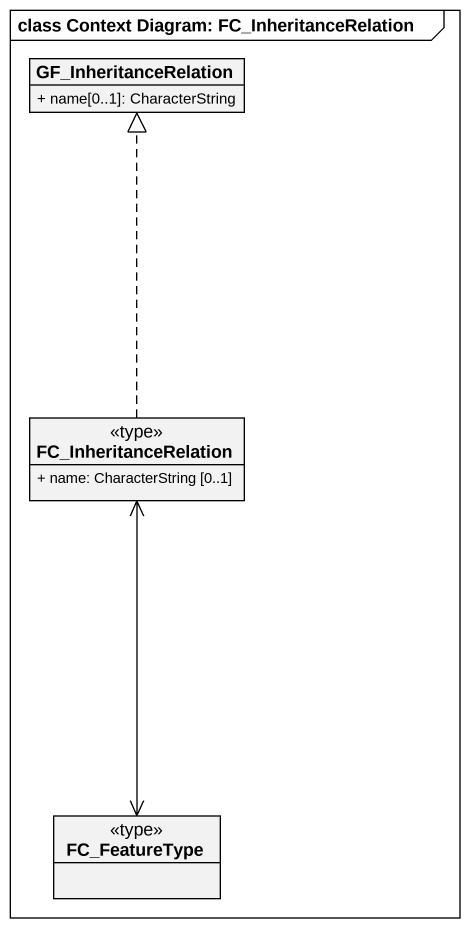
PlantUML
@startuml
mainframe class Context Diagram: FC_InheritanceRelation
hide circle
hide empty members
skinparam classAttributeIconSize 0
class GF_InheritanceRelation {
  + name[0..1]: CharacterString
}
class FC_InheritanceRelation <<type>> {
  + name: CharacterString [0..1]
}
class FC_FeatureType <<type>>
FC_InheritanceRelation .up.|> GF_InheritanceRelation
FC_InheritanceRelation <--> FC_FeatureType
FC_InheritanceRelation <--> FC_FeatureType
@enduml
